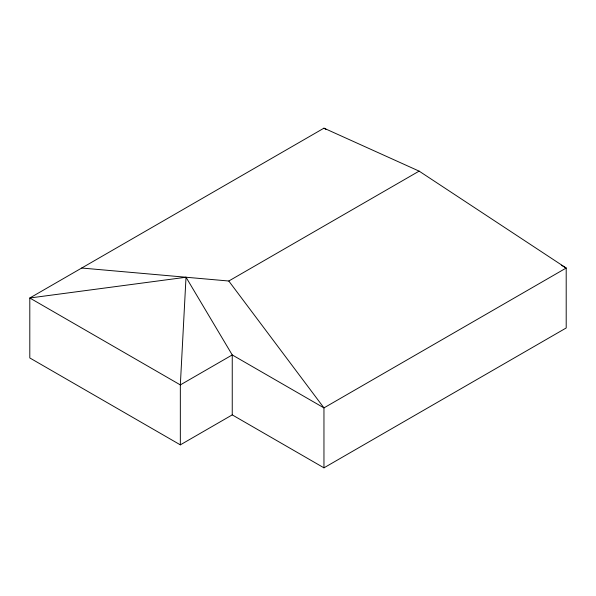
<?xml version="1.0" encoding="UTF-8"?>
<svg xmlns="http://www.w3.org/2000/svg" width="596" height="596" viewBox="0 0 596 596"><rect width="100%" height="100%" fill="white"/><g stroke="black" fill="none" stroke-linecap="round" stroke-linejoin="round"><path stroke-width="0.89" d="M561.372 265.242L566.2 268.029L323.956 407.887L232.246 354.94L180.335 384.912L29.8 298L186.012 277.237L180.335 384.912L180.335 444.854L232.246 414.883L323.956 467.83L566.2 327.971L566.2 268.029L419.122 171.126L323.956 128.17L29.8 298L29.8 357.943L180.335 444.854M81.712 268.029L228.79 281.014L419.122 171.126M323.956 128.17L326.37 129.563M228.79 281.014L323.956 407.887L323.956 467.83M186.012 277.237L232.246 354.94L232.246 414.883"/></g></svg>
